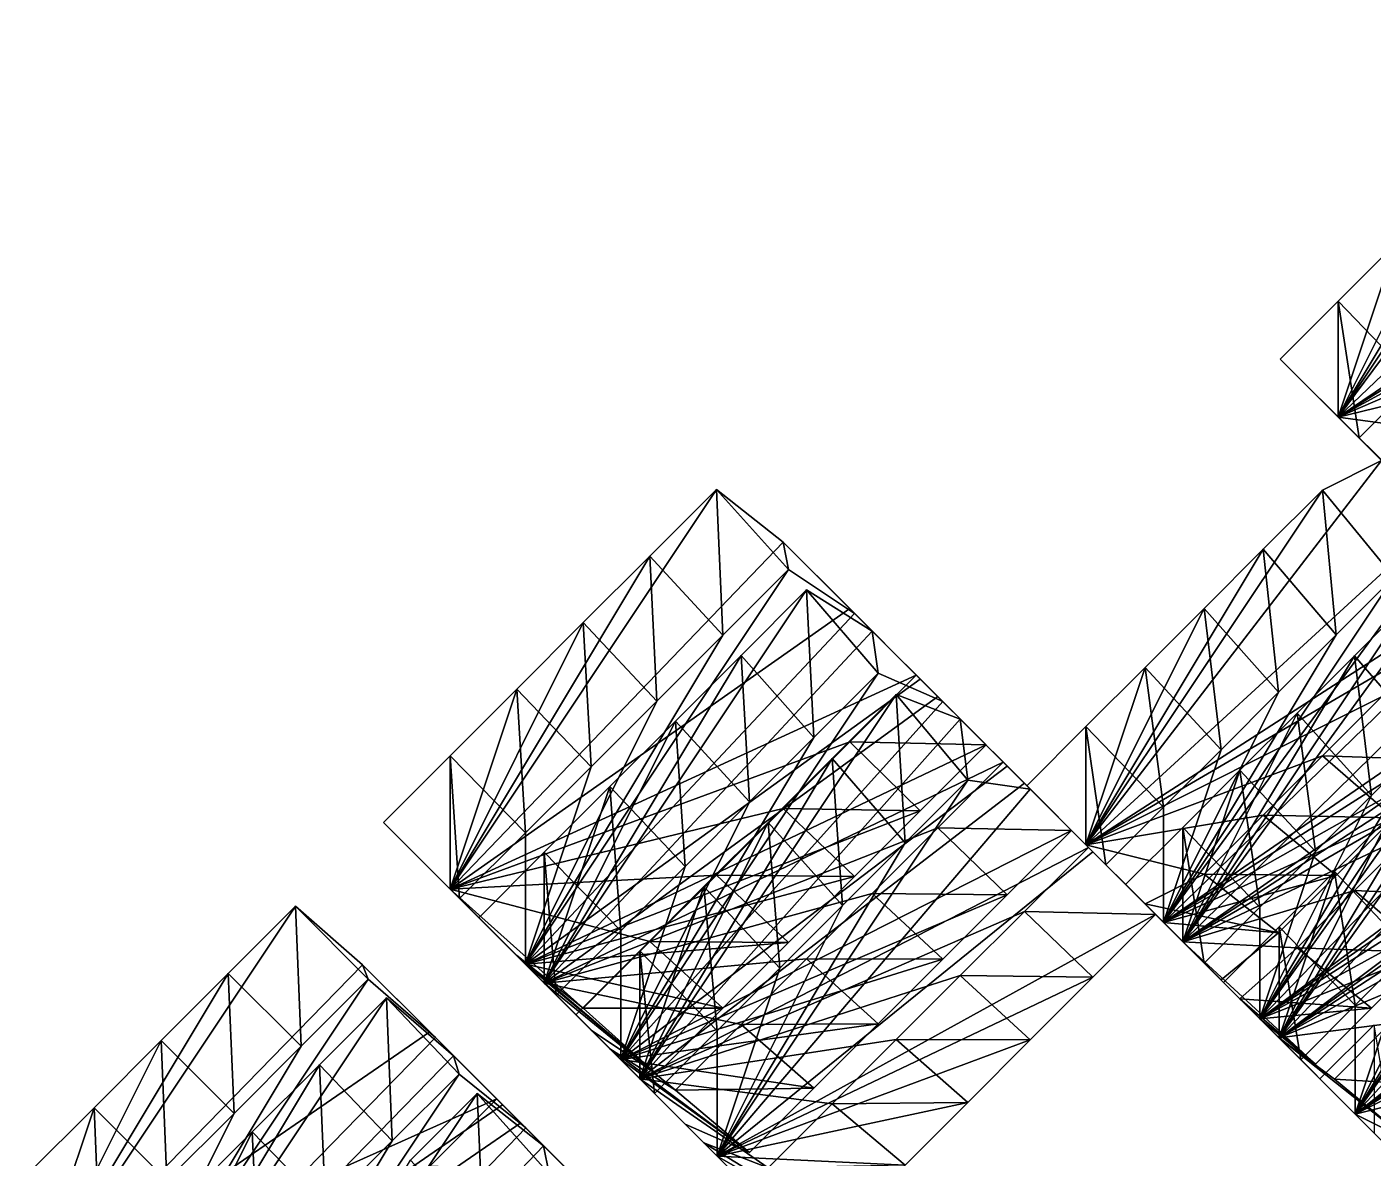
# Model space of a CAD drawing. Header units: metres. Extents: x 20449 to 20713, y 50397 to 50578.
# Drawn here: x 20526.4 to 20596.3, y 50498.5 to 50557.3 of the extents above; entities that cross this region are included whole.
import ezdxf

# ---------------------------------------------------------------- set-up
doc = ezdxf.new("R2010")
doc.units = ezdxf.units.M

msp = doc.modelspace()

# ---------------------------------------------------------------- linework, layer by layer
at = {"layer": 'ST_675_11'}
for points in [[(20597.515, 50498.652, 675), (20596.395, 50505.404, 695), (20593.579, 50502.588, 695)], [(20596.395, 50499.772, 695), (20593.579, 50502.588, 695), (20596.395, 50505.404, 695)], [(20600.294, 50495.872, 675), (20597.515, 50498.652, 675), (20593.579, 50502.588, 695)], [(20600.294, 50495.872, 675), (20593.579, 50502.588, 695), (20596.395, 50499.772, 695)]]:
    msp.add_3dface(points, dxfattribs=at)
at = {"layer": 'ST_700_11'}
for points in [[(20591.453, 50504.714, 720), (20602.99, 50522.02, 720), (20605.875, 50524.904, 720)], [(20591.453, 50504.714, 720), (20605.875, 50524.904, 720), (20608.759, 50522.763, 720)], [(20591.453, 50504.714, 720), (20608.759, 50522.763, 720), (20611.643, 50519.878, 720)], [(20591.453, 50504.714, 720), (20600.106, 50519.136, 720), (20602.99, 50522.02, 720)], [(20595.412, 50500.754, 700), (20609.551, 50520.549, 700), (20606.723, 50517.721, 700)], [(20595.412, 50500.754, 700), (20612.379, 50519.143, 700), (20609.551, 50520.549, 700)], [(20591.453, 50504.714, 720), (20611.643, 50519.878, 720), (20608.759, 50516.994, 720)], [(20591.453, 50504.714, 720), (20597.222, 50516.251, 720), (20600.106, 50519.136, 720)], [(20595.412, 50500.754, 700), (20615.206, 50516.315, 700), (20612.379, 50519.143, 700)], [(20595.412, 50500.754, 700), (20606.723, 50517.721, 700), (20603.895, 50514.893, 700)], [(20591.453, 50504.714, 720), (20608.759, 50516.994, 720), (20605.875, 50514.11, 720)], [(20591.453, 50504.714, 720), (20594.337, 50513.367, 720), (20597.222, 50516.251, 720)], [(20598.24, 50509.238, 700), (20597.222, 50516.251, 720), (20594.337, 50513.367, 720)], [(20595.412, 50500.754, 700), (20612.379, 50513.488, 700), (20615.206, 50516.315, 700)], [(20595.412, 50500.754, 700), (20603.895, 50514.893, 700), (20601.068, 50512.066, 700)], [(20591.453, 50504.714, 720), (20605.875, 50514.11, 720), (20602.99, 50511.225, 720)], [(20595.412, 50506.41, 700), (20594.337, 50513.367, 720), (20591.453, 50510.482, 720)], [(20591.453, 50504.714, 720), (20591.453, 50510.482, 720), (20594.337, 50513.367, 720)], [(20595.412, 50506.41, 700), (20598.24, 50509.238, 700), (20594.337, 50513.367, 720)], [(20595.412, 50500.754, 700), (20609.551, 50510.66, 700), (20612.379, 50513.488, 700)], [(20595.412, 50500.754, 700), (20601.068, 50512.066, 700), (20598.24, 50509.238, 700)], [(20591.453, 50504.714, 720), (20602.99, 50511.225, 720), (20600.106, 50508.341, 720)], [(20592.584, 50503.582, 700), (20591.453, 50510.482, 720), (20588.568, 50507.598, 720)], [(20591.453, 50504.714, 720), (20588.568, 50507.598, 720), (20591.453, 50510.482, 720)], [(20592.584, 50503.582, 700), (20595.412, 50506.41, 700), (20591.453, 50510.482, 720)], [(20595.412, 50500.754, 700), (20606.723, 50507.832, 700), (20609.551, 50510.66, 700)], [(20595.412, 50500.754, 700), (20598.24, 50509.238, 700), (20595.412, 50506.41, 700)], [(20591.453, 50504.714, 720), (20600.106, 50508.341, 720), (20597.222, 50505.457, 720)], [(20595.412, 50500.754, 700), (20592.584, 50503.582, 700), (20588.568, 50507.598, 720)], [(20595.412, 50500.754, 700), (20588.568, 50507.598, 720), (20591.453, 50504.714, 720)], [(20595.412, 50500.754, 700), (20603.895, 50505.004, 700), (20606.723, 50507.832, 700)], [(20595.412, 50500.754, 700), (20595.412, 50506.41, 700), (20592.584, 50503.582, 700)], [(20597.222, 50505.457, 720), (20594.337, 50502.572, 720), (20591.453, 50504.714, 720)], [(20601.068, 50502.177, 700), (20594.337, 50502.572, 720), (20597.222, 50505.457, 720)], [(20595.412, 50500.754, 700), (20601.068, 50502.177, 700), (20603.895, 50505.004, 700)], [(20598.24, 50499.349, 700), (20595.412, 50500.754, 700), (20591.453, 50504.714, 720)], [(20598.24, 50499.349, 700), (20591.453, 50504.714, 720), (20594.337, 50502.572, 720)], [(20601.068, 50502.177, 700), (20598.24, 50499.349, 700), (20594.337, 50502.572, 720)], [(20601.068, 50502.177, 700), (20595.412, 50500.754, 700), (20598.24, 50499.349, 700)]]:
    msp.add_3dface(points, dxfattribs=at)
at = {"layer": 'ST_725_11'}
for points in [[(20586.452, 50509.715, 745), (20598.342, 50527.55, 745), (20601.314, 50530.208, 745)], [(20586.452, 50509.715, 745), (20601.314, 50530.208, 745), (20604.287, 50527.235, 745)], [(20586.452, 50509.715, 745), (20595.369, 50524.578, 745), (20598.342, 50527.55, 745)], [(20586.452, 50509.715, 745), (20604.287, 50527.235, 745), (20607.259, 50524.263, 745)], [(20599.159, 50520.213, 725), (20598.342, 50527.55, 745), (20595.369, 50524.578, 745)], [(20590.457, 50505.71, 725), (20604.96, 50526.014, 725), (20602.059, 50523.114, 725)], [(20590.457, 50505.71, 725), (20607.86, 50523.661, 725), (20604.96, 50526.014, 725)], [(20586.452, 50509.715, 745), (20592.397, 50521.605, 745), (20595.369, 50524.578, 745)], [(20596.258, 50517.312, 725), (20595.369, 50524.578, 745), (20592.397, 50521.605, 745)], [(20596.258, 50517.312, 725), (20599.159, 50520.213, 725), (20595.369, 50524.578, 745)], [(20586.452, 50509.715, 745), (20607.259, 50524.263, 745), (20604.287, 50521.29, 745)], [(20590.457, 50505.71, 725), (20610.761, 50520.761, 725), (20607.86, 50523.661, 725)], [(20590.457, 50505.71, 725), (20602.059, 50523.114, 725), (20599.159, 50520.213, 725)], [(20586.452, 50509.715, 745), (20589.424, 50518.632, 745), (20592.397, 50521.605, 745)], [(20593.357, 50514.412, 725), (20592.397, 50521.605, 745), (20589.424, 50518.632, 745)], [(20593.357, 50514.412, 725), (20596.258, 50517.312, 725), (20592.397, 50521.605, 745)], [(20586.452, 50509.715, 745), (20604.287, 50521.29, 745), (20601.314, 50518.317, 745)], [(20590.457, 50505.71, 725), (20607.86, 50517.86, 725), (20610.761, 50520.761, 725)], [(20590.457, 50505.71, 725), (20599.159, 50520.213, 725), (20596.258, 50517.312, 725)], [(20590.457, 50511.511, 725), (20589.424, 50518.632, 745), (20586.452, 50515.66, 745)], [(20586.452, 50509.715, 745), (20586.452, 50515.66, 745), (20589.424, 50518.632, 745)], [(20586.452, 50509.715, 745), (20601.314, 50518.317, 745), (20598.342, 50515.345, 745)], [(20590.457, 50511.511, 725), (20593.357, 50514.412, 725), (20589.424, 50518.632, 745)], [(20590.457, 50505.71, 725), (20604.96, 50514.959, 725), (20607.86, 50517.86, 725)], [(20590.457, 50505.71, 725), (20596.258, 50517.312, 725), (20593.357, 50514.412, 725)], [(20587.556, 50508.61, 725), (20586.452, 50515.66, 745), (20583.479, 50512.687, 745)], [(20586.452, 50509.715, 745), (20583.479, 50512.687, 745), (20586.452, 50515.66, 745)], [(20587.556, 50508.61, 725), (20590.457, 50511.511, 725), (20586.452, 50515.66, 745)], [(20586.452, 50509.715, 745), (20598.342, 50515.345, 745), (20595.369, 50512.372, 745)], [(20602.059, 50512.059, 725), (20595.369, 50512.372, 745), (20598.342, 50515.345, 745)], [(20590.457, 50505.71, 725), (20602.059, 50512.059, 725), (20604.96, 50514.959, 725)], [(20590.457, 50505.71, 725), (20593.357, 50514.412, 725), (20590.457, 50511.511, 725)], [(20590.457, 50505.71, 725), (20587.556, 50508.61, 725), (20583.479, 50512.687, 745)], [(20590.457, 50505.71, 725), (20583.479, 50512.687, 745), (20586.452, 50509.715, 745)], [(20586.452, 50509.715, 745), (20595.369, 50512.372, 745), (20592.397, 50509.4, 745)], [(20590.457, 50505.71, 725), (20599.159, 50509.158, 725), (20602.059, 50512.059, 725)], [(20599.159, 50509.158, 725), (20592.397, 50509.4, 745), (20595.369, 50512.372, 745)], [(20602.059, 50512.059, 725), (20599.159, 50509.158, 725), (20595.369, 50512.372, 745)], [(20590.457, 50505.71, 725), (20590.457, 50511.511, 725), (20587.556, 50508.61, 725)], [(20593.357, 50503.357, 725), (20590.457, 50505.71, 725), (20586.452, 50509.715, 745)], [(20593.357, 50503.357, 725), (20586.452, 50509.715, 745), (20589.424, 50506.742, 745)], [(20592.397, 50509.4, 745), (20589.424, 50506.742, 745), (20586.452, 50509.715, 745)], [(20596.258, 50506.258, 725), (20589.424, 50506.742, 745), (20592.397, 50509.4, 745)], [(20590.457, 50505.71, 725), (20596.258, 50506.258, 725), (20599.159, 50509.158, 725)], [(20599.159, 50509.158, 725), (20596.258, 50506.258, 725), (20592.397, 50509.4, 745)], [(20596.258, 50506.258, 725), (20593.357, 50503.357, 725), (20589.424, 50506.742, 745)], [(20596.258, 50506.258, 725), (20590.457, 50505.71, 725), (20593.357, 50503.357, 725)]]:
    msp.add_3dface(points, dxfattribs=at)
at = {"layer": 'ST_750_11'}
for points in [[(20581.413, 50514.754, 770), (20593.706, 50533.193, 770), (20596.779, 50534.743, 770)], [(20581.413, 50514.754, 770), (20596.779, 50534.743, 770), (20599.852, 50531.67, 770)], [(20597.414, 50528.672, 750), (20596.779, 50534.743, 770), (20593.706, 50533.193, 770)], [(20581.413, 50514.754, 770), (20590.633, 50530.12, 770), (20593.706, 50533.193, 770)], [(20594.422, 50525.68, 750), (20593.706, 50533.193, 770), (20590.633, 50530.12, 770)], [(20594.422, 50525.68, 750), (20597.414, 50528.672, 750), (20593.706, 50533.193, 770)], [(20581.413, 50514.754, 770), (20599.852, 50531.67, 770), (20602.925, 50528.597, 770)], [(20585.446, 50510.72, 750), (20600.406, 50531.116, 750), (20597.414, 50528.672, 750)], [(20585.446, 50510.72, 750), (20603.398, 50528.124, 750), (20600.406, 50531.116, 750)], [(20581.413, 50514.754, 770), (20587.559, 50527.046, 770), (20590.633, 50530.12, 770)], [(20591.43, 50522.688, 750), (20590.633, 50530.12, 770), (20587.559, 50527.046, 770)], [(20591.43, 50522.688, 750), (20594.422, 50525.68, 750), (20590.633, 50530.12, 770)], [(20581.413, 50514.754, 770), (20602.925, 50528.597, 770), (20599.852, 50525.523, 770)], [(20585.446, 50510.72, 750), (20597.414, 50528.672, 750), (20594.422, 50525.68, 750)], [(20585.446, 50510.72, 750), (20606.39, 50525.132, 750), (20603.398, 50528.124, 750)], [(20581.413, 50514.754, 770), (20584.486, 50523.973, 770), (20587.559, 50527.046, 770)], [(20588.438, 50519.696, 750), (20587.559, 50527.046, 770), (20584.486, 50523.973, 770)], [(20588.438, 50519.696, 750), (20591.43, 50522.688, 750), (20587.559, 50527.046, 770)], [(20581.413, 50514.754, 770), (20599.852, 50525.523, 770), (20596.779, 50522.45, 770)], [(20585.446, 50510.72, 750), (20594.422, 50525.68, 750), (20591.43, 50522.688, 750)], [(20585.446, 50510.72, 750), (20603.398, 50522.14, 750), (20606.39, 50525.132, 750)], [(20585.446, 50516.704, 750), (20584.486, 50523.973, 770), (20581.413, 50520.9, 770)], [(20581.413, 50514.754, 770), (20581.413, 50520.9, 770), (20584.486, 50523.973, 770)], [(20585.446, 50516.704, 750), (20588.438, 50519.696, 750), (20584.486, 50523.973, 770)], [(20581.413, 50514.754, 770), (20596.779, 50522.45, 770), (20593.706, 50519.377, 770)], [(20585.446, 50510.72, 750), (20591.43, 50522.688, 750), (20588.438, 50519.696, 750)], [(20600.406, 50519.149, 750), (20593.706, 50519.377, 770), (20596.779, 50522.45, 770)], [(20585.446, 50510.72, 750), (20600.406, 50519.149, 750), (20603.398, 50522.14, 750)], [(20582.454, 50513.712, 750), (20581.413, 50520.9, 770), (20578.34, 50517.827, 770)], [(20581.413, 50514.754, 770), (20578.34, 50517.827, 770), (20581.413, 50520.9, 770)], [(20582.454, 50513.712, 750), (20585.446, 50516.704, 750), (20581.413, 50520.9, 770)], [(20585.446, 50510.72, 750), (20588.438, 50519.696, 750), (20585.446, 50516.704, 750)], [(20581.413, 50514.754, 770), (20593.706, 50519.377, 770), (20590.633, 50516.304, 770)], [(20585.446, 50510.72, 750), (20597.414, 50516.157, 750), (20600.406, 50519.149, 750)], [(20597.414, 50516.157, 750), (20590.633, 50516.304, 770), (20593.706, 50519.377, 770)], [(20600.406, 50519.149, 750), (20597.414, 50516.157, 750), (20593.706, 50519.377, 770)], [(20585.446, 50510.72, 750), (20582.454, 50513.712, 750), (20578.34, 50517.827, 770)], [(20585.446, 50510.72, 750), (20578.34, 50517.827, 770), (20581.413, 50514.754, 770)], [(20585.446, 50510.72, 750), (20585.446, 50516.704, 750), (20582.454, 50513.712, 750)], [(20581.413, 50514.754, 770), (20590.633, 50516.304, 770), (20587.559, 50513.231, 770)], [(20585.446, 50510.72, 750), (20594.422, 50513.165, 750), (20597.414, 50516.157, 750)], [(20594.422, 50513.165, 750), (20587.559, 50513.231, 770), (20590.633, 50516.304, 770)], [(20597.414, 50516.157, 750), (20594.422, 50513.165, 750), (20590.633, 50516.304, 770)], [(20588.438, 50507.728, 750), (20585.446, 50510.72, 750), (20581.413, 50514.754, 770)], [(20588.438, 50507.728, 750), (20581.413, 50514.754, 770), (20584.486, 50511.68, 770)], [(20587.559, 50513.231, 770), (20584.486, 50511.68, 770), (20581.413, 50514.754, 770)], [(20591.43, 50510.173, 750), (20584.486, 50511.68, 770), (20587.559, 50513.231, 770)], [(20585.446, 50510.72, 750), (20591.43, 50510.173, 750), (20594.422, 50513.165, 750)], [(20594.422, 50513.165, 750), (20591.43, 50510.173, 750), (20587.559, 50513.231, 770)], [(20591.43, 50510.173, 750), (20588.438, 50507.728, 750), (20584.486, 50511.68, 770)], [(20591.43, 50510.173, 750), (20585.446, 50510.72, 750), (20588.438, 50507.728, 750)]]:
    msp.add_3dface(points, dxfattribs=at)
at = {"layer": 'ST_775_09'}
for points in [[(20535.915, 50481.056, 795), (20546.298, 50498.361, 795), (20549.759, 50501.822, 795)], [(20535.915, 50481.056, 795), (20549.759, 50501.822, 795), (20553.22, 50499.106, 795)], [(20550.087, 50494.236, 775), (20549.759, 50501.822, 795), (20546.298, 50498.361, 795)], [(20550.087, 50494.236, 775), (20553.506, 50497.655, 775), (20549.759, 50501.822, 795)], [(20553.506, 50497.655, 775), (20553.22, 50499.106, 795), (20549.759, 50501.822, 795)], [(20535.915, 50481.056, 795), (20553.22, 50499.106, 795), (20556.681, 50495.645, 795)], [(20553.506, 50497.655, 775), (20556.925, 50495.4, 775), (20553.22, 50499.106, 795)], [(20556.925, 50495.4, 775), (20556.681, 50495.645, 795), (20553.22, 50499.106, 795)]]:
    msp.add_3dface(points, dxfattribs=at)
at = {"layer": 'ST_775_10'}
for points in [[(20558.223, 50502.588, 795), (20568.218, 50519.246, 795), (20571.55, 50522.578, 795)], [(20558.223, 50502.588, 795), (20571.55, 50522.578, 795), (20574.881, 50521.285, 795)], [(20572.007, 50514.863, 775), (20571.55, 50522.578, 795), (20568.218, 50519.246, 795)], [(20572.007, 50514.863, 775), (20575.265, 50518.12, 775), (20571.55, 50522.578, 795)], [(20575.265, 50518.12, 775), (20574.881, 50521.285, 795), (20571.55, 50522.578, 795)], [(20558.223, 50502.588, 795), (20574.881, 50521.285, 795), (20578.213, 50517.953, 795)], [(20575.265, 50518.12, 775), (20578.522, 50517.644, 775), (20574.881, 50521.285, 795)], [(20578.522, 50517.644, 775), (20578.213, 50517.953, 795), (20574.881, 50521.285, 795)], [(20558.223, 50502.588, 795), (20564.886, 50515.915, 795), (20568.218, 50519.246, 795)], [(20568.75, 50511.605, 775), (20568.218, 50519.246, 795), (20564.886, 50515.915, 795)], [(20568.75, 50511.605, 775), (20572.007, 50514.863, 775), (20568.218, 50519.246, 795)], [(20562.235, 50498.576, 775), (20575.265, 50518.12, 775), (20572.007, 50514.863, 775)], [(20562.235, 50498.576, 775), (20578.522, 50517.644, 775), (20575.265, 50518.12, 775)], [(20558.223, 50502.588, 795), (20578.213, 50517.953, 795), (20581.545, 50514.622, 795)], [(20562.235, 50498.576, 775), (20581.78, 50514.387, 775), (20578.522, 50517.644, 775)], [(20578.522, 50517.644, 775), (20581.78, 50514.387, 775), (20578.213, 50517.953, 795)], [(20581.78, 50514.387, 775), (20581.545, 50514.622, 795), (20578.213, 50517.953, 795)], [(20558.223, 50502.588, 795), (20561.555, 50512.583, 795), (20564.886, 50515.915, 795)], [(20565.493, 50508.348, 775), (20564.886, 50515.915, 795), (20561.555, 50512.583, 795)], [(20565.493, 50508.348, 775), (20568.75, 50511.605, 775), (20564.886, 50515.915, 795)], [(20558.223, 50502.588, 795), (20581.545, 50514.622, 795), (20578.213, 50511.29, 795)], [(20562.235, 50498.576, 775), (20572.007, 50514.863, 775), (20568.75, 50511.605, 775)], [(20585.037, 50511.13, 775), (20578.213, 50511.29, 795), (20581.545, 50514.622, 795)], [(20581.78, 50514.387, 775), (20585.037, 50511.13, 775), (20581.545, 50514.622, 795)], [(20562.235, 50498.576, 775), (20585.037, 50511.13, 775), (20581.78, 50514.387, 775)], [(20562.235, 50505.09, 775), (20561.555, 50512.583, 795), (20558.223, 50509.251, 795)], [(20558.223, 50502.588, 795), (20558.223, 50509.251, 795), (20561.555, 50512.583, 795)], [(20562.235, 50505.09, 775), (20565.493, 50508.348, 775), (20561.555, 50512.583, 795)], [(20558.223, 50502.588, 795), (20578.213, 50511.29, 795), (20574.881, 50507.958, 795)], [(20562.235, 50498.576, 775), (20568.75, 50511.605, 775), (20565.493, 50508.348, 775)], [(20562.235, 50498.576, 775), (20581.78, 50507.872, 775), (20585.037, 50511.13, 775)], [(20581.78, 50507.872, 775), (20574.881, 50507.958, 795), (20578.213, 50511.29, 795)], [(20585.037, 50511.13, 775), (20581.78, 50507.872, 775), (20578.213, 50511.29, 795)], [(20558.978, 50501.833, 775), (20558.223, 50509.251, 795), (20554.891, 50505.92, 795)], [(20558.223, 50502.588, 795), (20554.891, 50505.92, 795), (20558.223, 50509.251, 795)], [(20558.978, 50501.833, 775), (20562.235, 50505.09, 775), (20558.223, 50509.251, 795)], [(20562.235, 50498.576, 775), (20565.493, 50508.348, 775), (20562.235, 50505.09, 775)], [(20558.223, 50502.588, 795), (20574.881, 50507.958, 795), (20571.55, 50504.627, 795)], [(20562.235, 50498.576, 775), (20578.522, 50504.615, 775), (20581.78, 50507.872, 775)], [(20578.522, 50504.615, 775), (20571.55, 50504.627, 795), (20574.881, 50507.958, 795)], [(20581.78, 50507.872, 775), (20578.522, 50504.615, 775), (20574.881, 50507.958, 795)], [(20562.235, 50498.576, 775), (20558.978, 50501.833, 775), (20554.891, 50505.92, 795)], [(20562.235, 50498.576, 775), (20554.891, 50505.92, 795), (20558.223, 50502.588, 795)], [(20562.235, 50498.576, 775), (20562.235, 50505.09, 775), (20558.978, 50501.833, 775)], [(20558.223, 50502.588, 795), (20571.55, 50504.627, 795), (20568.218, 50501.295, 795)], [(20562.235, 50498.576, 775), (20575.265, 50501.358, 775), (20578.522, 50504.615, 775)], [(20575.265, 50501.358, 775), (20568.218, 50501.295, 795), (20571.55, 50504.627, 795)], [(20578.522, 50504.615, 775), (20575.265, 50501.358, 775), (20571.55, 50504.627, 795)], [(20565.493, 50495.318, 775), (20562.235, 50498.576, 775), (20558.223, 50502.588, 795)], [(20565.493, 50495.318, 775), (20558.223, 50502.588, 795), (20561.555, 50499.256, 795)], [(20558.223, 50502.588, 795), (20568.218, 50501.295, 795), (20564.886, 50497.963, 795)], [(20564.886, 50497.963, 795), (20561.555, 50499.256, 795), (20558.223, 50502.588, 795)], [(20562.235, 50498.576, 775), (20572.007, 50498.1, 775), (20575.265, 50501.358, 775)], [(20572.007, 50498.1, 775), (20564.886, 50497.963, 795), (20568.218, 50501.295, 795)], [(20575.265, 50501.358, 775), (20572.007, 50498.1, 775), (20568.218, 50501.295, 795)], [(20568.75, 50494.843, 775), (20565.493, 50495.318, 775), (20561.555, 50499.256, 795)], [(20568.75, 50494.843, 775), (20561.555, 50499.256, 795), (20564.886, 50497.963, 795)], [(20562.235, 50498.576, 775), (20568.75, 50494.843, 775), (20572.007, 50498.1, 775)], [(20568.75, 50494.843, 775), (20562.235, 50498.576, 775), (20565.493, 50495.318, 775)]]:
    msp.add_3dface(points, dxfattribs=at)
at = {"layer": 'ST_775_12'}
for points in [[(20594.532, 50536.989, 795), (20606.587, 50555.072, 795), (20609.601, 50557.276, 795)], [(20594.532, 50536.989, 795), (20609.601, 50557.276, 795), (20612.614, 50554.263, 795)], [(20594.532, 50536.989, 795), (20603.573, 50552.058, 795), (20606.587, 50555.072, 795)], [(20594.532, 50536.989, 795), (20612.614, 50554.263, 795), (20615.628, 50551.249, 795)], [(20594.532, 50536.989, 795), (20600.56, 50549.044, 795), (20603.573, 50552.058, 795)], [(20594.532, 50536.989, 795), (20615.628, 50551.249, 795), (20612.614, 50548.235, 795)], [(20594.532, 50536.989, 795), (20597.546, 50546.03, 795), (20600.56, 50549.044, 795)], [(20594.532, 50536.989, 795), (20612.614, 50548.235, 795), (20609.601, 50545.222, 795)], [(20598.552, 50538.844, 775), (20597.546, 50546.03, 795), (20594.532, 50543.017, 795)], [(20594.532, 50536.989, 795), (20594.532, 50543.017, 795), (20597.546, 50546.03, 795)], [(20594.532, 50536.989, 795), (20609.601, 50545.222, 795), (20606.587, 50542.208, 795)], [(20595.615, 50535.907, 775), (20594.532, 50543.017, 795), (20591.519, 50540.003, 795)], [(20594.532, 50536.989, 795), (20591.519, 50540.003, 795), (20594.532, 50543.017, 795)], [(20595.615, 50535.907, 775), (20598.552, 50538.844, 775), (20594.532, 50543.017, 795)], [(20594.532, 50536.989, 795), (20606.587, 50542.208, 795), (20603.573, 50539.194, 795)], [(20598.552, 50532.97, 775), (20595.615, 50535.907, 775), (20591.519, 50540.003, 795)], [(20598.552, 50532.97, 775), (20591.519, 50540.003, 795), (20594.532, 50536.989, 795)], [(20594.532, 50536.989, 795), (20603.573, 50539.194, 795), (20600.56, 50536.181, 795)], [(20598.552, 50532.97, 775), (20598.552, 50538.844, 775), (20595.615, 50535.907, 775)], [(20601.489, 50530.144, 775), (20598.552, 50532.97, 775), (20594.532, 50536.989, 795)], [(20601.489, 50530.144, 775), (20594.532, 50536.989, 795), (20597.546, 50533.976, 795)], [(20600.56, 50536.181, 795), (20597.546, 50533.976, 795), (20594.532, 50536.989, 795)]]:
    msp.add_3dface(points, dxfattribs=at)
at = {"layer": 'ST_800_09'}
for points in [[(20531.096, 50485.874, 820), (20541.561, 50503.315, 820), (20545.049, 50506.803, 820)], [(20531.096, 50485.874, 820), (20545.049, 50506.803, 820), (20548.538, 50503.788, 820)], [(20545.35, 50499.37, 800), (20545.049, 50506.803, 820), (20541.561, 50503.315, 820)], [(20545.35, 50499.37, 800), (20548.819, 50502.839, 800), (20545.049, 50506.803, 820)], [(20548.819, 50502.839, 800), (20548.538, 50503.788, 820), (20545.049, 50506.803, 820)], [(20531.096, 50485.874, 820), (20548.538, 50503.788, 820), (20552.026, 50500.3, 820)], [(20548.819, 50502.839, 800), (20552.288, 50500.038, 800), (20548.538, 50503.788, 820)], [(20552.288, 50500.038, 800), (20552.026, 50500.3, 820), (20548.538, 50503.788, 820)], [(20531.096, 50485.874, 820), (20538.073, 50499.827, 820), (20541.561, 50503.315, 820)], [(20534.944, 50482.026, 800), (20548.819, 50502.839, 800), (20545.35, 50499.37, 800)], [(20534.944, 50482.026, 800), (20552.288, 50500.038, 800), (20548.819, 50502.839, 800)], [(20541.882, 50495.901, 800), (20541.561, 50503.315, 820), (20538.073, 50499.827, 820)], [(20541.882, 50495.901, 800), (20545.35, 50499.37, 800), (20541.561, 50503.315, 820)], [(20531.096, 50485.874, 820), (20552.026, 50500.3, 820), (20555.514, 50496.812, 820)], [(20534.944, 50482.026, 800), (20555.757, 50496.569, 800), (20552.288, 50500.038, 800)], [(20552.288, 50500.038, 800), (20555.757, 50496.569, 800), (20552.026, 50500.3, 820)], [(20555.757, 50496.569, 800), (20555.514, 50496.812, 820), (20552.026, 50500.3, 820)], [(20531.096, 50485.874, 820), (20534.585, 50496.339, 820), (20538.073, 50499.827, 820)], [(20538.413, 50492.433, 800), (20538.073, 50499.827, 820), (20534.585, 50496.339, 820)], [(20534.944, 50482.026, 800), (20545.35, 50499.37, 800), (20541.882, 50495.901, 800)], [(20538.413, 50492.433, 800), (20541.882, 50495.901, 800), (20538.073, 50499.827, 820)]]:
    msp.add_3dface(points, dxfattribs=at)
at = {"layer": 'ST_800_10'}
for points in [[(20553.255, 50507.556, 820), (20563.481, 50524.6, 820), (20566.89, 50528.009, 820)], [(20553.255, 50507.556, 820), (20566.89, 50528.009, 820), (20570.299, 50525.868, 820)], [(20567.271, 50520.33, 800), (20566.89, 50528.009, 820), (20563.481, 50524.6, 820)], [(20567.271, 50520.33, 800), (20570.619, 50523.679, 800), (20566.89, 50528.009, 820)], [(20570.619, 50523.679, 800), (20570.299, 50525.868, 820), (20566.89, 50528.009, 820)], [(20553.255, 50507.556, 820), (20570.299, 50525.868, 820), (20573.708, 50522.459, 820)], [(20570.619, 50523.679, 800), (20573.968, 50522.198, 800), (20570.299, 50525.868, 820)], [(20573.968, 50522.198, 800), (20573.708, 50522.459, 820), (20570.299, 50525.868, 820)], [(20553.255, 50507.556, 820), (20560.073, 50521.191, 820), (20563.481, 50524.6, 820)], [(20563.922, 50516.981, 800), (20563.481, 50524.6, 820), (20560.073, 50521.191, 820)], [(20563.922, 50516.981, 800), (20567.271, 50520.33, 800), (20563.481, 50524.6, 820)], [(20557.225, 50503.586, 800), (20570.619, 50523.679, 800), (20567.271, 50520.33, 800)], [(20557.225, 50503.586, 800), (20573.968, 50522.198, 800), (20570.619, 50523.679, 800)], [(20553.255, 50507.556, 820), (20573.708, 50522.459, 820), (20577.117, 50519.05, 820)], [(20573.968, 50522.198, 800), (20577.317, 50518.85, 800), (20573.708, 50522.459, 820)], [(20577.317, 50518.85, 800), (20577.117, 50519.05, 820), (20573.708, 50522.459, 820)], [(20557.225, 50503.586, 800), (20577.317, 50518.85, 800), (20573.968, 50522.198, 800)], [(20553.255, 50507.556, 820), (20556.664, 50517.783, 820), (20560.073, 50521.191, 820)], [(20560.573, 50513.632, 800), (20560.073, 50521.191, 820), (20556.664, 50517.783, 820)], [(20560.573, 50513.632, 800), (20563.922, 50516.981, 800), (20560.073, 50521.191, 820)], [(20557.225, 50503.586, 800), (20567.271, 50520.33, 800), (20563.922, 50516.981, 800)], [(20553.255, 50507.556, 820), (20577.117, 50519.05, 820), (20573.708, 50515.641, 820)], [(20557.225, 50503.586, 800), (20580.665, 50515.501, 800), (20577.317, 50518.85, 800)], [(20580.665, 50515.501, 800), (20573.708, 50515.641, 820), (20577.117, 50519.05, 820)], [(20577.317, 50518.85, 800), (20580.665, 50515.501, 800), (20577.117, 50519.05, 820)], [(20557.225, 50510.284, 800), (20556.664, 50517.783, 820), (20553.255, 50514.374, 820)], [(20553.255, 50507.556, 820), (20553.255, 50514.374, 820), (20556.664, 50517.783, 820)], [(20557.225, 50510.284, 800), (20560.573, 50513.632, 800), (20556.664, 50517.783, 820)], [(20557.225, 50503.586, 800), (20563.922, 50516.981, 800), (20560.573, 50513.632, 800)], [(20553.255, 50507.556, 820), (20573.708, 50515.641, 820), (20570.299, 50512.232, 820)], [(20557.225, 50503.586, 800), (20577.317, 50512.152, 800), (20580.665, 50515.501, 800)], [(20577.317, 50512.152, 800), (20570.299, 50512.232, 820), (20573.708, 50515.641, 820)], [(20580.665, 50515.501, 800), (20577.317, 50512.152, 800), (20573.708, 50515.641, 820)], [(20553.876, 50506.935, 800), (20553.255, 50514.374, 820), (20549.846, 50510.965, 820)], [(20553.255, 50507.556, 820), (20549.846, 50510.965, 820), (20553.255, 50514.374, 820)], [(20553.876, 50506.935, 800), (20557.225, 50510.284, 800), (20553.255, 50514.374, 820)], [(20557.225, 50503.586, 800), (20560.573, 50513.632, 800), (20557.225, 50510.284, 800)], [(20553.255, 50507.556, 820), (20570.299, 50512.232, 820), (20566.89, 50508.823, 820)], [(20557.225, 50503.586, 800), (20573.968, 50508.804, 800), (20577.317, 50512.152, 800)], [(20573.968, 50508.804, 800), (20566.89, 50508.823, 820), (20570.299, 50512.232, 820)], [(20577.317, 50512.152, 800), (20573.968, 50508.804, 800), (20570.299, 50512.232, 820)], [(20557.225, 50503.586, 800), (20553.876, 50506.935, 800), (20549.846, 50510.965, 820)], [(20557.225, 50503.586, 800), (20549.846, 50510.965, 820), (20553.255, 50507.556, 820)], [(20557.225, 50503.586, 800), (20557.225, 50510.284, 800), (20553.876, 50506.935, 800)], [(20553.255, 50507.556, 820), (20566.89, 50508.823, 820), (20563.481, 50505.415, 820)], [(20557.225, 50503.586, 800), (20570.619, 50505.455, 800), (20573.968, 50508.804, 800)], [(20570.619, 50505.455, 800), (20563.481, 50505.415, 820), (20566.89, 50508.823, 820)], [(20573.968, 50508.804, 800), (20570.619, 50505.455, 800), (20566.89, 50508.823, 820)], [(20560.573, 50500.238, 800), (20557.225, 50503.586, 800), (20553.255, 50507.556, 820)], [(20560.573, 50500.238, 800), (20553.255, 50507.556, 820), (20556.664, 50504.147, 820)], [(20553.255, 50507.556, 820), (20563.481, 50505.415, 820), (20560.073, 50502.006, 820)], [(20560.073, 50502.006, 820), (20556.664, 50504.147, 820), (20553.255, 50507.556, 820)], [(20557.225, 50503.586, 800), (20567.271, 50502.106, 800), (20570.619, 50505.455, 800)], [(20567.271, 50502.106, 800), (20560.073, 50502.006, 820), (20563.481, 50505.415, 820)], [(20570.619, 50505.455, 800), (20567.271, 50502.106, 800), (20563.481, 50505.415, 820)], [(20563.922, 50498.758, 800), (20560.573, 50500.238, 800), (20556.664, 50504.147, 820)], [(20563.922, 50498.758, 800), (20556.664, 50504.147, 820), (20560.073, 50502.006, 820)], [(20557.225, 50503.586, 800), (20563.922, 50498.758, 800), (20567.271, 50502.106, 800)], [(20563.922, 50498.758, 800), (20557.225, 50503.586, 800), (20560.573, 50500.238, 800)], [(20567.271, 50502.106, 800), (20563.922, 50498.758, 800), (20560.073, 50502.006, 820)]]:
    msp.add_3dface(points, dxfattribs=at)
at = {"layer": 'ST_825_09'}
for points in [[(20526.354, 50490.617, 845), (20536.824, 50508.068, 845), (20540.315, 50511.558, 845)], [(20526.354, 50490.617, 845), (20540.315, 50511.558, 845), (20543.805, 50508.521, 845)], [(20540.614, 50504.278, 825), (20540.315, 50511.558, 845), (20536.824, 50508.068, 845)], [(20540.614, 50504.278, 825), (20544.104, 50507.768, 825), (20540.315, 50511.558, 845)], [(20544.104, 50507.768, 825), (20543.805, 50508.521, 845), (20540.315, 50511.558, 845)], [(20526.354, 50490.617, 845), (20543.805, 50508.521, 845), (20547.295, 50505.031, 845)], [(20544.104, 50507.768, 825), (20547.594, 50504.732, 825), (20543.805, 50508.521, 845)], [(20547.594, 50504.732, 825), (20547.295, 50505.031, 845), (20543.805, 50508.521, 845)], [(20526.354, 50490.617, 845), (20533.334, 50504.577, 845), (20536.824, 50508.068, 845)], [(20530.143, 50486.827, 825), (20544.104, 50507.768, 825), (20540.614, 50504.278, 825)], [(20530.143, 50486.827, 825), (20547.594, 50504.732, 825), (20544.104, 50507.768, 825)], [(20537.124, 50500.788, 825), (20536.824, 50508.068, 845), (20533.334, 50504.577, 845)], [(20537.124, 50500.788, 825), (20540.614, 50504.278, 825), (20536.824, 50508.068, 845)], [(20526.354, 50490.617, 845), (20547.295, 50505.031, 845), (20550.785, 50501.541, 845)], [(20547.594, 50504.732, 825), (20551.084, 50501.242, 825), (20547.295, 50505.031, 845)], [(20551.084, 50501.242, 825), (20550.785, 50501.541, 845), (20547.295, 50505.031, 845)], [(20526.354, 50490.617, 845), (20529.844, 50501.087, 845), (20533.334, 50504.577, 845)], [(20533.634, 50497.297, 825), (20533.334, 50504.577, 845), (20529.844, 50501.087, 845)], [(20530.143, 50486.827, 825), (20551.084, 50501.242, 825), (20547.594, 50504.732, 825)], [(20530.143, 50486.827, 825), (20540.614, 50504.278, 825), (20537.124, 50500.788, 825)], [(20533.634, 50497.297, 825), (20537.124, 50500.788, 825), (20533.334, 50504.577, 845)], [(20526.354, 50490.617, 845), (20550.785, 50501.541, 845), (20547.295, 50498.051, 845)], [(20554.574, 50497.752, 825), (20547.295, 50498.051, 845), (20550.785, 50501.541, 845)], [(20551.084, 50501.242, 825), (20554.574, 50497.752, 825), (20550.785, 50501.541, 845)], [(20530.143, 50493.807, 825), (20529.844, 50501.087, 845), (20526.354, 50497.597, 845)], [(20526.354, 50490.617, 845), (20526.354, 50497.597, 845), (20529.844, 50501.087, 845)], [(20530.143, 50493.807, 825), (20533.634, 50497.297, 825), (20529.844, 50501.087, 845)], [(20530.143, 50486.827, 825), (20554.574, 50497.752, 825), (20551.084, 50501.242, 825)], [(20530.143, 50486.827, 825), (20537.124, 50500.788, 825), (20533.634, 50497.297, 825)]]:
    msp.add_3dface(points, dxfattribs=at)
at = {"layer": 'ST_825_10'}
for points in [[(20548.357, 50512.454, 845), (20558.745, 50529.767, 845), (20562.207, 50533.23, 845)], [(20548.357, 50512.454, 845), (20562.207, 50533.23, 845), (20565.67, 50530.497, 845)], [(20562.534, 50525.65, 825), (20562.207, 50533.23, 845), (20558.745, 50529.767, 845)], [(20562.534, 50525.65, 825), (20565.956, 50529.072, 825), (20562.207, 50533.23, 845)], [(20565.956, 50529.072, 825), (20565.67, 50530.497, 845), (20562.207, 50533.23, 845)], [(20548.357, 50512.454, 845), (20565.67, 50530.497, 845), (20569.133, 50527.034, 845)], [(20565.956, 50529.072, 825), (20569.377, 50526.789, 825), (20565.67, 50530.497, 845)], [(20569.377, 50526.789, 825), (20569.133, 50527.034, 845), (20565.67, 50530.497, 845)], [(20548.357, 50512.454, 845), (20555.282, 50526.305, 845), (20558.745, 50529.767, 845)], [(20559.112, 50522.228, 825), (20558.745, 50529.767, 845), (20555.282, 50526.305, 845)], [(20559.112, 50522.228, 825), (20562.534, 50525.65, 825), (20558.745, 50529.767, 845)], [(20552.269, 50508.542, 825), (20565.956, 50529.072, 825), (20562.534, 50525.65, 825)], [(20552.269, 50508.542, 825), (20569.377, 50526.789, 825), (20565.956, 50529.072, 825)], [(20548.357, 50512.454, 845), (20569.133, 50527.034, 845), (20572.595, 50523.571, 845)], [(20552.269, 50508.542, 825), (20572.799, 50523.368, 825), (20569.377, 50526.789, 825)], [(20569.377, 50526.789, 825), (20572.799, 50523.368, 825), (20569.133, 50527.034, 845)], [(20572.799, 50523.368, 825), (20572.595, 50523.571, 845), (20569.133, 50527.034, 845)], [(20548.357, 50512.454, 845), (20551.819, 50522.842, 845), (20555.282, 50526.305, 845)], [(20555.691, 50518.807, 825), (20555.282, 50526.305, 845), (20551.819, 50522.842, 845)], [(20555.691, 50518.807, 825), (20559.112, 50522.228, 825), (20555.282, 50526.305, 845)], [(20552.269, 50508.542, 825), (20562.534, 50525.65, 825), (20559.112, 50522.228, 825)], [(20548.357, 50512.454, 845), (20572.595, 50523.571, 845), (20569.133, 50520.109, 845)], [(20552.269, 50508.542, 825), (20576.22, 50519.946, 825), (20572.799, 50523.368, 825)], [(20576.22, 50519.946, 825), (20569.133, 50520.109, 845), (20572.595, 50523.571, 845)], [(20572.799, 50523.368, 825), (20576.22, 50519.946, 825), (20572.595, 50523.571, 845)], [(20552.269, 50515.385, 825), (20551.819, 50522.842, 845), (20548.357, 50519.38, 845)], [(20548.357, 50512.454, 845), (20548.357, 50519.38, 845), (20551.819, 50522.842, 845)], [(20552.269, 50515.385, 825), (20555.691, 50518.807, 825), (20551.819, 50522.842, 845)], [(20552.269, 50508.542, 825), (20559.112, 50522.228, 825), (20555.691, 50518.807, 825)], [(20548.357, 50512.454, 845), (20569.133, 50520.109, 845), (20565.67, 50516.646, 845)], [(20552.269, 50508.542, 825), (20572.799, 50516.524, 825), (20576.22, 50519.946, 825)], [(20572.799, 50516.524, 825), (20565.67, 50516.646, 845), (20569.133, 50520.109, 845)], [(20576.22, 50519.946, 825), (20572.799, 50516.524, 825), (20569.133, 50520.109, 845)], [(20548.848, 50511.964, 825), (20548.357, 50519.38, 845), (20544.894, 50515.917, 845)], [(20548.357, 50512.454, 845), (20544.894, 50515.917, 845), (20548.357, 50519.38, 845)], [(20548.848, 50511.964, 825), (20552.269, 50515.385, 825), (20548.357, 50519.38, 845)], [(20552.269, 50508.542, 825), (20555.691, 50518.807, 825), (20552.269, 50515.385, 825)], [(20548.357, 50512.454, 845), (20565.67, 50516.646, 845), (20562.207, 50513.183, 845)], [(20552.269, 50508.542, 825), (20569.377, 50513.103, 825), (20572.799, 50516.524, 825)], [(20569.377, 50513.103, 825), (20562.207, 50513.183, 845), (20565.67, 50516.646, 845)], [(20572.799, 50516.524, 825), (20569.377, 50513.103, 825), (20565.67, 50516.646, 845)], [(20552.269, 50508.542, 825), (20548.848, 50511.964, 825), (20544.894, 50515.917, 845)], [(20552.269, 50508.542, 825), (20544.894, 50515.917, 845), (20548.357, 50512.454, 845)], [(20552.269, 50508.542, 825), (20552.269, 50515.385, 825), (20548.848, 50511.964, 825)], [(20548.357, 50512.454, 845), (20562.207, 50513.183, 845), (20558.745, 50509.721, 845)], [(20565.956, 50509.681, 825), (20558.745, 50509.721, 845), (20562.207, 50513.183, 845)], [(20569.377, 50513.103, 825), (20565.956, 50509.681, 825), (20562.207, 50513.183, 845)], [(20552.269, 50508.542, 825), (20565.956, 50509.681, 825), (20569.377, 50513.103, 825)], [(20555.691, 50505.12, 825), (20552.269, 50508.542, 825), (20548.357, 50512.454, 845)], [(20555.691, 50505.12, 825), (20548.357, 50512.454, 845), (20551.819, 50508.992, 845)], [(20548.357, 50512.454, 845), (20558.745, 50509.721, 845), (20555.282, 50506.258, 845)], [(20555.282, 50506.258, 845), (20551.819, 50508.992, 845), (20548.357, 50512.454, 845)], [(20552.269, 50508.542, 825), (20562.534, 50506.26, 825), (20565.956, 50509.681, 825)], [(20562.534, 50506.26, 825), (20555.282, 50506.258, 845), (20558.745, 50509.721, 845)], [(20565.956, 50509.681, 825), (20562.534, 50506.26, 825), (20558.745, 50509.721, 845)], [(20559.112, 50502.838, 825), (20555.691, 50505.12, 825), (20551.819, 50508.992, 845)], [(20559.112, 50502.838, 825), (20551.819, 50508.992, 845), (20555.282, 50506.258, 845)], [(20552.269, 50508.542, 825), (20559.112, 50502.838, 825), (20562.534, 50506.26, 825)], [(20559.112, 50502.838, 825), (20552.269, 50508.542, 825), (20555.691, 50505.12, 825)], [(20562.534, 50506.26, 825), (20559.112, 50502.838, 825), (20555.282, 50506.258, 845)]]:
    msp.add_3dface(points, dxfattribs=at)

doc.saveas('drawing.dxf')
